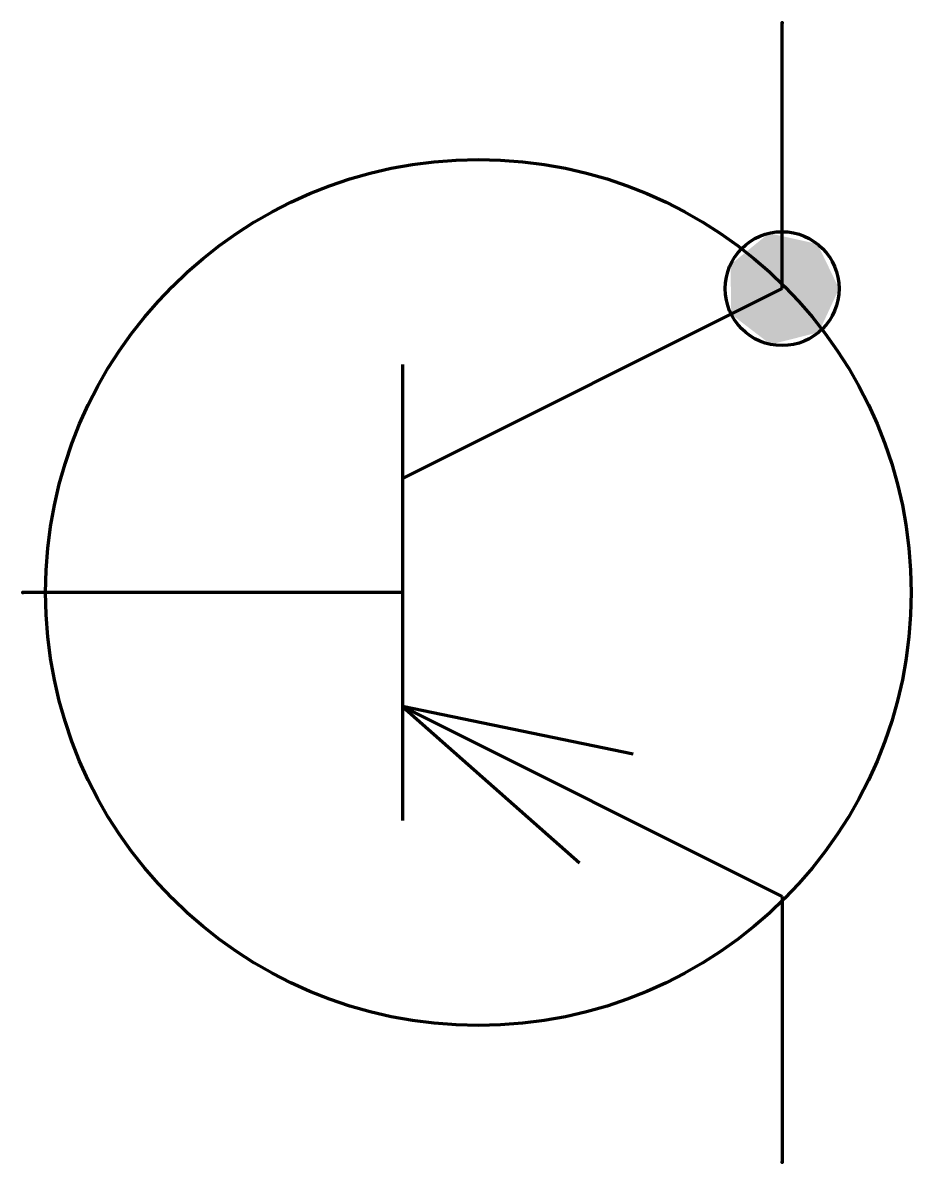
# Model space of a CAD drawing. Header units: millimetres. Extents: x 0 to 11.7, y -7.5 to 7.5.
import ezdxf

# ---------------------------------------------------------------- set-up
doc = ezdxf.new("R2010")
doc.units = ezdxf.units.MM
doc.layers.get('0').update_dxf_attribs({"linetype": 'CONTINUOUS', "lineweight": 0})

msp = doc.modelspace()

# ---------------------------------------------------------------- hatches: boundary and pattern name
at = {"linetype": 'CONTINUOUS', "lineweight": 70}
msp.add_hatch(color=7, dxfattribs=at).paths.add_polyline_path([(10.75, 4), (10.465, 4.588), (9.827, 4.73), (9.32, 4.316), (9.33, 3.663), (9.849, 3.265), (10.483, 3.426)])

# ---------------------------------------------------------------- linework, layer by layer
at = {"color": 7, "linetype": 'CONTINUOUS', "lineweight": 70}
for p, q in [((10, 4), (10, 7.5)), ((10, 4), (5, 1.5)), ((5, 3), (5, -3)), ((5, 0), (0, 0)), ((5, -1.5), (10, -4)), ((8.04, -2.13), (5, -1.5)), ((5, -1.5), (7.33, -3.56)), ((10, -4), (10, -7.5))]:
    msp.add_line(p, q, dxfattribs=at)
for centre, radius in [((6, 0), 5.7), ((10, 4), 0.75)]:
    msp.add_circle(centre, radius, dxfattribs=at)
for p in [(10, 7.5), (0, 0), (10, -7.5)]:
    msp.add_point(p, dxfattribs=at)

doc.saveas('drawing.dxf')
